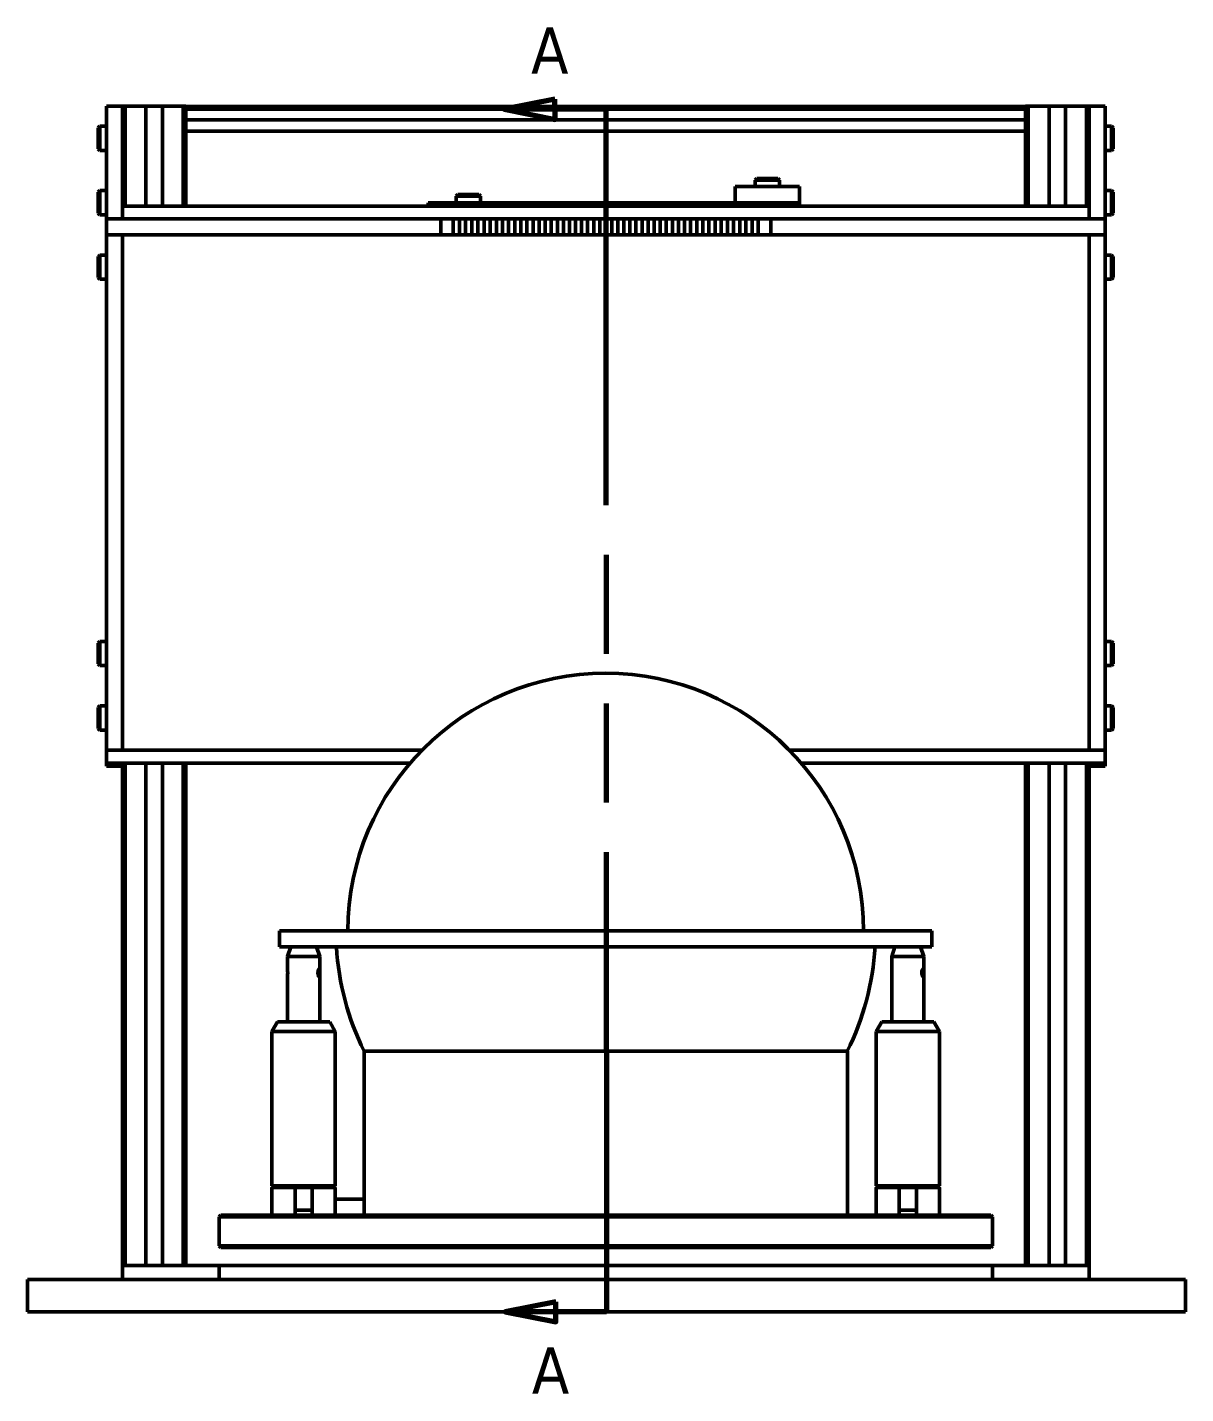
# Model space of a CAD drawing. Header units: inches. Extents: x 66 to 271, y 23 to 80.
# Drawn here: x 66.21 to 84.18, y 22.97 to 44.18 of the extents above; entities that cross this region are included whole.
import ezdxf

# ---------------------------------------------------------------- set-up
doc = ezdxf.new("R2010")
doc.units = ezdxf.units.IN
doc.header["$LTSCALE"] = 4
doc.header["$MEASUREMENT"] = 0
doc.linetypes.add('DOUBLE_DASH_CHAIN', pattern=[1.2403, 0.6614, -0.0827, 0.1654, -0.0827, 0.1654, -0.0827])
doc.layers.add('Section Line (ANSI)', color=7, linetype='DOUBLE_DASH_CHAIN', lineweight=70)
doc.layers.add('Visible (ANSI)', color=7, linetype='Continuous', lineweight=50)
doc.styles.add('Label Text (ANSI)', font='tahoma.ttf')

# ---------------------------------------------------------------- blocks, each defined once
blk = doc.blocks.new('2dTransSection0')
at = {"layer": 'Section Line (ANSI)', "linetype": 'Continuous'}
for p, q in [((18.5991, 10.7668), (18.4023, 10.7273)), ((18.5992, 10.6881), (18.5991, 10.7668)), ((18.5992, 10.7274), (18.4023, 10.7273)), ((18.4023, 10.7273), (18.5992, 10.6881)), ((18.796, 10.7276), (18.5992, 10.7274)), ((18.796, 10.7276), (18.7962, 10.3847)), ((18.7987, 6.4024), (18.799, 6.0596)), ((18.6021, 6.0988), (18.4053, 6.0593)), ((18.6021, 6.0594), (18.4053, 6.0593)), ((18.4053, 6.0593), (18.6021, 6.0201)), ((18.6021, 6.0201), (18.6021, 6.0988)), ((18.799, 6.0596), (18.6021, 6.0594))]:
    blk.add_line(p, q, dxfattribs=at)
at = {"layer": 'Section Line (ANSI)', "linetype": 'DOUBLE_DASH_CHAIN', "ltscale": 0.581196}
blk.add_line((18.796, 10.7276), (18.799, 6.0596), dxfattribs=at)
at = {"layer": 'Section Line (ANSI)', "linetype": 'Continuous', "flags": 128}
for points in [[(18.5991, 10.7668), (18.4023, 10.7273), (18.5992, 10.6881), (18.5991, 10.7668)], [(18.6021, 6.0988), (18.4053, 6.0593), (18.6021, 6.0201), (18.6021, 6.0988)]]:
    blk.add_lwpolyline(points, dxfattribs=at)
at = {"layer": 'Section Line (ANSI)'}
for points in [[(18.5991, 10.7668), (18.4023, 10.7273), (18.5992, 10.6881), (18.5991, 10.7668)], [(18.6021, 6.0988), (18.4053, 6.0593), (18.6021, 6.0201), (18.6021, 6.0988)]]:
    blk.add_solid(points, dxfattribs=at)
at = {"layer": 'Section Line (ANSI)', "char_height": 0.18, "attachment_point": 7, "style": 'Label Text (ANSI)'}
for insert in [(18.5062, 10.8653), (18.5093, 5.7417)]:
    blk.add_mtext('A', dxfattribs=dict(at, insert=insert))

msp = doc.modelspace()

# ---------------------------------------------------------------- linework, layer by layer
at = {"layer": 'Visible (ANSI)'}
for p, q in [((67.684, 42.958), (67.434, 42.958)), ((67.434, 41.208), (67.434, 42.958)), ((67.684, 42.958), (67.684, 41.405)), ((67.684, 42.958), (67.724, 42.958)), ((67.724, 42.958), (68.048, 42.958)), ((67.724, 42.958), (67.724, 41.405)), ((68.048, 42.958), (68.304, 42.958)), ((68.048, 42.958), (68.048, 41.405)), ((68.304, 42.958), (68.628, 42.958)), ((68.304, 42.958), (68.304, 41.405)), ((68.628, 42.958), (68.668, 42.958)), ((68.628, 42.958), (68.628, 41.405)), ((68.668, 42.958), (68.668, 41.405)), ((81.7, 42.95), (68.668, 42.95)), ((81.7, 42.91), (68.668, 42.91)), ((81.7, 42.958), (81.74, 42.958)), ((81.7, 42.958), (81.7, 41.405)), ((81.74, 42.958), (82.064, 42.958)), ((81.74, 42.958), (81.74, 41.405)), ((82.064, 42.958), (82.32, 42.958)), ((82.064, 42.958), (82.064, 41.405)), ((82.32, 42.958), (82.644, 42.958)), ((82.32, 42.958), (82.32, 41.405)), ((82.644, 42.958), (82.684, 42.958)), ((82.644, 42.958), (82.644, 41.405)), ((82.934, 42.958), (82.684, 42.958)), ((82.684, 41.405), (82.684, 42.958)), ((82.934, 42.958), (82.934, 41.208)), ((67.309, 42.621), (67.334, 42.646)), ((67.334, 42.271), (67.334, 42.646)), ((67.334, 42.646), (67.434, 42.646)), ((68.668, 42.746), (81.7, 42.746)), ((83.034, 42.646), (82.934, 42.646)), ((83.034, 42.646), (83.034, 42.271)), ((83.059, 42.621), (83.034, 42.646)), ((67.309, 42.296), (67.309, 42.621)), ((81.7, 42.569), (68.668, 42.569)), ((83.059, 42.621), (83.059, 42.296)), ((67.309, 42.296), (67.334, 42.271)), ((67.334, 42.271), (67.434, 42.271)), ((83.034, 42.271), (82.934, 42.271)), ((83.059, 42.296), (83.034, 42.271)), ((77.529, 41.833), (77.504, 41.808)), ((77.504, 41.808), (77.879, 41.808)), ((77.504, 41.808), (77.504, 41.708)), ((77.529, 41.833), (77.854, 41.833)), ((77.854, 41.833), (77.879, 41.808)), ((77.879, 41.808), (77.879, 41.708)), ((67.309, 41.621), (67.334, 41.646)), ((67.309, 41.296), (67.309, 41.621)), ((67.334, 41.271), (67.334, 41.646)), ((67.334, 41.646), (67.434, 41.646)), ((72.889, 41.583), (72.864, 41.558)), ((72.889, 41.583), (73.214, 41.583)), ((73.214, 41.583), (73.239, 41.558)), ((77.191, 41.708), (77.941, 41.708)), ((77.191, 41.458), (77.191, 41.708)), ((78.191, 41.708), (77.941, 41.708)), ((78.191, 41.458), (78.191, 41.708)), ((83.034, 41.646), (82.934, 41.646)), ((83.034, 41.646), (83.034, 41.271)), ((83.059, 41.621), (83.034, 41.646)), ((83.059, 41.621), (83.059, 41.296)), ((67.684, 41.405), (67.684, 41.208)), ((72.677, 41.458), (72.427, 41.458)), ((72.427, 41.405), (72.427, 41.458)), ((72.677, 41.458), (77.941, 41.458)), ((72.864, 41.558), (73.239, 41.558)), ((72.864, 41.558), (72.864, 41.458)), ((73.239, 41.558), (73.239, 41.458)), ((77.191, 41.458), (77.941, 41.458)), ((78.191, 41.458), (77.941, 41.458)), ((78.191, 41.458), (77.941, 41.458)), ((78.191, 41.405), (78.191, 41.458)), ((82.684, 41.405), (82.684, 41.208)), ((67.309, 41.296), (67.334, 41.271)), ((67.334, 41.271), (67.434, 41.271)), ((67.904, 41.208), (67.434, 41.208)), ((67.434, 40.958), (67.434, 41.208)), ((67.904, 41.208), (68.004, 41.208)), ((68.004, 41.208), (68.103, 41.208)), ((68.103, 41.208), (68.203, 41.208)), ((68.203, 41.208), (68.302, 41.208)), ((68.302, 41.208), (68.401, 41.208)), ((68.401, 41.208), (68.5, 41.208)), ((68.5, 41.208), (68.6, 41.208)), ((68.6, 41.208), (68.699, 41.208)), ((68.699, 41.208), (68.798, 41.208)), ((68.798, 41.208), (68.897, 41.208)), ((68.897, 41.208), (68.996, 41.208)), ((68.996, 41.208), (69.095, 41.208)), ((69.095, 41.208), (69.194, 41.208)), ((69.194, 41.208), (69.293, 41.208)), ((69.293, 41.208), (69.392, 41.208)), ((69.392, 41.208), (69.491, 41.208)), ((69.491, 41.208), (69.59, 41.208)), ((69.59, 41.208), (69.689, 41.208)), ((69.689, 41.208), (69.787, 41.208)), ((69.787, 41.208), (69.886, 41.208)), ((69.886, 41.208), (69.985, 41.208)), ((69.985, 41.208), (70.084, 41.208)), ((70.084, 41.208), (70.182, 41.208)), ((70.182, 41.208), (70.281, 41.208)), ((70.281, 41.208), (70.379, 41.208)), ((70.379, 41.208), (70.478, 41.208)), ((70.478, 41.208), (70.576, 41.208)), ((70.576, 41.208), (70.674, 41.208)), ((70.674, 41.208), (70.773, 41.208)), ((70.773, 41.208), (70.871, 41.208)), ((70.871, 41.208), (70.969, 41.208)), ((70.969, 41.208), (71.067, 41.208)), ((71.067, 41.208), (71.165, 41.208)), ((71.165, 41.208), (71.263, 41.208)), ((71.263, 41.208), (71.361, 41.208)), ((71.361, 41.208), (71.459, 41.208)), ((71.459, 41.208), (71.556, 41.208)), ((71.556, 41.208), (71.654, 41.208)), ((71.654, 41.208), (71.751, 41.208)), ((71.751, 41.208), (71.849, 41.208)), ((71.849, 41.208), (71.946, 41.208)), ((71.946, 41.208), (72.043, 41.208)), ((72.043, 41.208), (72.14, 41.208)), ((72.14, 41.208), (72.237, 41.208)), ((72.237, 41.208), (72.334, 41.208)), ((72.334, 41.208), (72.431, 41.208)), ((72.431, 41.208), (72.527, 41.208)), ((72.527, 41.208), (72.624, 41.208)), ((72.624, 41.208), (72.72, 41.208)), ((72.624, 40.958), (72.624, 41.208)), ((72.72, 41.208), (72.817, 41.208)), ((72.817, 41.208), (72.913, 41.208)), ((72.817, 40.958), (72.817, 41.208)), ((72.913, 41.208), (73.009, 41.208)), ((72.913, 40.958), (72.913, 41.208)), ((73.009, 41.208), (73.105, 41.208)), ((73.009, 40.958), (73.009, 41.208)), ((73.105, 41.208), (73.2, 41.208)), ((73.105, 40.958), (73.105, 41.208)), ((73.2, 41.208), (73.296, 41.208)), ((73.2, 40.958), (73.2, 41.208)), ((73.296, 41.208), (73.391, 41.208)), ((73.296, 40.958), (73.296, 41.208)), ((73.391, 41.208), (73.487, 41.208)), ((73.391, 40.958), (73.391, 41.208)), ((73.487, 41.208), (73.582, 41.208)), ((73.487, 40.958), (73.487, 41.208)), ((73.582, 41.208), (73.677, 41.208)), ((73.582, 40.958), (73.582, 41.208)), ((73.677, 41.208), (73.772, 41.208)), ((73.677, 40.958), (73.677, 41.208)), ((73.772, 41.208), (73.867, 41.208)), ((73.772, 40.958), (73.772, 41.208)), ((73.867, 41.208), (73.961, 41.208)), ((73.867, 40.958), (73.867, 41.208)), ((73.961, 41.208), (74.056, 41.208)), ((73.961, 40.958), (73.961, 41.208)), ((74.056, 41.208), (74.15, 41.208)), ((74.056, 40.958), (74.056, 41.208)), ((74.15, 41.208), (74.245, 41.208)), ((74.15, 40.958), (74.15, 41.208)), ((74.245, 41.208), (74.339, 41.208)), ((74.245, 40.958), (74.245, 41.208)), ((74.339, 41.208), (74.433, 41.208)), ((74.339, 40.958), (74.339, 41.208)), ((74.433, 41.208), (74.527, 41.208)), ((74.433, 40.958), (74.433, 41.208)), ((74.527, 41.208), (74.621, 41.208)), ((74.527, 40.958), (74.527, 41.208)), ((74.621, 41.208), (74.715, 41.208)), ((74.621, 40.958), (74.621, 41.208)), ((74.715, 41.208), (74.809, 41.208)), ((74.715, 40.958), (74.715, 41.208)), ((74.809, 41.208), (74.903, 41.208)), ((74.809, 40.958), (74.809, 41.208)), ((74.903, 41.208), (74.997, 41.208)), ((74.903, 40.958), (74.903, 41.208)), ((74.997, 41.208), (75.09, 41.208)), ((74.997, 40.958), (74.997, 41.208)), ((75.09, 41.208), (75.187, 41.208)), ((75.09, 40.958), (75.09, 41.208)), ((75.187, 41.208), (75.278, 41.208)), ((75.187, 40.958), (75.187, 41.208)), ((75.278, 41.208), (75.371, 41.208)), ((75.278, 40.958), (75.278, 41.208)), ((75.371, 41.208), (75.465, 41.208)), ((75.371, 40.958), (75.371, 41.208)), ((75.465, 41.208), (75.559, 41.208)), ((75.465, 40.958), (75.465, 41.208)), ((75.559, 41.208), (75.653, 41.208)), ((75.559, 40.958), (75.559, 41.208)), ((75.653, 41.208), (75.747, 41.208)), ((75.653, 40.958), (75.653, 41.208)), ((75.747, 41.208), (75.841, 41.208)), ((75.747, 40.958), (75.747, 41.208)), ((75.841, 41.208), (75.935, 41.208)), ((75.841, 40.958), (75.841, 41.208)), ((75.935, 41.208), (76.029, 41.208)), ((75.935, 40.958), (75.935, 41.208)), ((76.029, 41.208), (76.123, 41.208)), ((76.029, 40.958), (76.029, 41.208)), ((76.123, 41.208), (76.218, 41.208)), ((76.123, 40.958), (76.123, 41.208)), ((76.218, 41.208), (76.312, 41.208)), ((76.218, 40.958), (76.218, 41.208)), ((76.312, 41.208), (76.407, 41.208)), ((76.312, 40.958), (76.312, 41.208)), ((76.407, 41.208), (76.501, 41.208)), ((76.407, 40.958), (76.407, 41.208)), ((76.501, 41.208), (76.596, 41.208)), ((76.501, 40.958), (76.501, 41.208)), ((76.596, 41.208), (76.691, 41.208)), ((76.596, 40.958), (76.596, 41.208)), ((76.691, 41.208), (76.786, 41.208)), ((76.691, 40.958), (76.691, 41.208)), ((76.786, 41.208), (76.882, 41.208)), ((76.786, 40.958), (76.786, 41.208)), ((76.882, 41.208), (76.977, 41.208)), ((76.882, 40.958), (76.882, 41.208)), ((76.977, 41.208), (77.072, 41.208)), ((76.977, 40.958), (76.977, 41.208)), ((77.072, 41.208), (77.168, 41.208)), ((77.072, 40.958), (77.072, 41.208)), ((77.168, 41.208), (77.264, 41.208)), ((77.168, 40.958), (77.168, 41.208)), ((77.264, 41.208), (77.359, 41.208)), ((77.264, 40.958), (77.264, 41.208)), ((77.359, 41.208), (77.455, 41.208)), ((77.359, 40.958), (77.359, 41.208)), ((77.455, 41.208), (77.552, 41.208)), ((77.455, 40.958), (77.455, 41.208)), ((77.552, 41.208), (77.648, 41.208)), ((77.552, 40.958), (77.552, 41.208)), ((77.648, 41.208), (77.744, 41.208)), ((77.744, 41.208), (77.841, 41.208)), ((77.744, 40.958), (77.744, 41.208)), ((77.841, 41.208), (77.937, 41.208)), ((77.937, 41.208), (78.034, 41.208)), ((78.034, 41.208), (78.131, 41.208)), ((78.131, 41.208), (78.228, 41.208)), ((78.228, 41.208), (78.325, 41.208)), ((78.325, 41.208), (78.422, 41.208)), ((78.422, 41.208), (78.519, 41.208)), ((78.519, 41.208), (78.617, 41.208)), ((78.617, 41.208), (78.714, 41.208)), ((78.714, 41.208), (78.812, 41.208)), ((78.812, 41.208), (78.91, 41.208)), ((78.91, 41.208), (79.007, 41.208)), ((79.007, 41.208), (79.105, 41.208)), ((79.105, 41.208), (79.203, 41.208)), ((79.203, 41.208), (79.301, 41.208)), ((79.301, 41.208), (79.399, 41.208)), ((79.399, 41.208), (79.497, 41.208)), ((79.497, 41.208), (79.595, 41.208)), ((79.595, 41.208), (79.694, 41.208)), ((79.694, 41.208), (79.792, 41.208)), ((79.792, 41.208), (79.89, 41.208)), ((79.89, 41.208), (79.989, 41.208)), ((79.989, 41.208), (80.087, 41.208)), ((80.087, 41.208), (80.186, 41.208)), ((80.186, 41.208), (80.284, 41.208)), ((80.284, 41.208), (80.383, 41.208)), ((80.383, 41.208), (80.482, 41.208)), ((80.482, 41.208), (80.581, 41.208)), ((80.581, 41.208), (80.679, 41.208)), ((80.679, 41.208), (80.778, 41.208)), ((80.778, 41.208), (80.877, 41.208)), ((80.877, 41.208), (80.976, 41.208)), ((80.976, 41.208), (81.075, 41.208)), ((81.075, 41.208), (81.174, 41.208)), ((81.174, 41.208), (81.273, 41.208)), ((81.273, 41.208), (81.372, 41.208)), ((81.372, 41.208), (81.471, 41.208)), ((81.471, 41.208), (81.57, 41.208)), ((81.57, 41.208), (81.669, 41.208)), ((81.669, 41.208), (81.769, 41.208)), ((81.769, 41.208), (81.868, 41.208)), ((81.868, 41.208), (81.967, 41.208)), ((81.967, 41.208), (82.066, 41.208)), ((82.066, 41.208), (82.166, 41.208)), ((82.166, 41.208), (82.265, 41.208)), ((82.265, 41.208), (82.364, 41.208)), ((82.364, 41.208), (82.464, 41.208)), ((82.934, 41.208), (82.464, 41.208)), ((83.034, 41.271), (82.934, 41.271)), ((82.934, 41.208), (82.934, 41.208)), ((82.934, 41.208), (82.934, 40.958)), ((82.934, 40.958), (82.934, 41.208)), ((83.059, 41.296), (83.034, 41.271)), ((67.434, 32.958), (67.434, 40.958)), ((67.434, 40.958), (67.904, 40.958)), ((67.684, 40.958), (67.684, 32.958)), ((68.004, 40.958), (67.904, 40.958)), ((68.103, 40.958), (68.004, 40.958)), ((68.203, 40.958), (68.103, 40.958)), ((68.302, 40.958), (68.203, 40.958)), ((68.401, 40.958), (68.302, 40.958)), ((68.5, 40.958), (68.401, 40.958)), ((68.6, 40.958), (68.5, 40.958)), ((68.699, 40.958), (68.6, 40.958)), ((68.798, 40.958), (68.699, 40.958)), ((68.897, 40.958), (68.798, 40.958)), ((68.996, 40.958), (68.897, 40.958)), ((69.095, 40.958), (68.996, 40.958)), ((69.194, 40.958), (69.095, 40.958)), ((69.293, 40.958), (69.194, 40.958)), ((69.392, 40.958), (69.293, 40.958)), ((69.491, 40.958), (69.392, 40.958)), ((69.59, 40.958), (69.491, 40.958)), ((69.689, 40.958), (69.59, 40.958)), ((69.787, 40.958), (69.689, 40.958)), ((69.886, 40.958), (69.787, 40.958)), ((69.985, 40.958), (69.886, 40.958)), ((70.084, 40.958), (69.985, 40.958)), ((70.182, 40.958), (70.084, 40.958)), ((70.281, 40.958), (70.182, 40.958)), ((70.379, 40.958), (70.281, 40.958)), ((70.478, 40.958), (70.379, 40.958)), ((70.576, 40.958), (70.478, 40.958)), ((70.674, 40.958), (70.576, 40.958)), ((70.773, 40.958), (70.674, 40.958)), ((70.871, 40.958), (70.773, 40.958)), ((70.969, 40.958), (70.871, 40.958)), ((71.067, 40.958), (70.969, 40.958)), ((71.165, 40.958), (71.067, 40.958)), ((71.263, 40.958), (71.165, 40.958)), ((71.361, 40.958), (71.263, 40.958)), ((71.459, 40.958), (71.361, 40.958)), ((71.556, 40.958), (71.459, 40.958)), ((71.654, 40.958), (71.556, 40.958)), ((71.751, 40.958), (71.654, 40.958)), ((71.849, 40.958), (71.751, 40.958)), ((71.946, 40.958), (71.849, 40.958)), ((72.043, 40.958), (71.946, 40.958)), ((72.14, 40.958), (72.043, 40.958)), ((72.237, 40.958), (72.14, 40.958)), ((72.334, 40.958), (72.237, 40.958)), ((72.431, 40.958), (72.334, 40.958)), ((72.527, 40.958), (72.431, 40.958)), ((72.624, 40.958), (72.527, 40.958)), ((72.72, 40.958), (72.624, 40.958)), ((72.817, 40.958), (72.72, 40.958)), ((72.913, 40.958), (72.817, 40.958)), ((73.009, 40.958), (72.913, 40.958)), ((73.105, 40.958), (73.009, 40.958)), ((73.2, 40.958), (73.105, 40.958)), ((73.296, 40.958), (73.2, 40.958)), ((73.391, 40.958), (73.296, 40.958)), ((73.487, 40.958), (73.391, 40.958)), ((73.582, 40.958), (73.487, 40.958)), ((73.677, 40.958), (73.582, 40.958)), ((73.772, 40.958), (73.677, 40.958)), ((73.867, 40.958), (73.772, 40.958)), ((73.961, 40.958), (73.867, 40.958)), ((74.056, 40.958), (73.961, 40.958)), ((74.15, 40.958), (74.056, 40.958)), ((74.245, 40.958), (74.15, 40.958)), ((74.339, 40.958), (74.245, 40.958)), ((74.433, 40.958), (74.339, 40.958)), ((74.527, 40.958), (74.433, 40.958)), ((74.621, 40.958), (74.527, 40.958)), ((74.715, 40.958), (74.621, 40.958)), ((74.809, 40.958), (74.715, 40.958)), ((74.903, 40.958), (74.809, 40.958)), ((74.997, 40.958), (74.903, 40.958)), ((75.09, 40.958), (74.997, 40.958)), ((75.187, 40.958), (75.09, 40.958)), ((75.278, 40.958), (75.187, 40.958)), ((75.371, 40.958), (75.278, 40.958)), ((75.465, 40.958), (75.371, 40.958)), ((75.559, 40.958), (75.465, 40.958)), ((75.653, 40.958), (75.559, 40.958)), ((75.747, 40.958), (75.653, 40.958)), ((75.841, 40.958), (75.747, 40.958)), ((75.935, 40.958), (75.841, 40.958)), ((76.029, 40.958), (75.935, 40.958)), ((76.123, 40.958), (76.029, 40.958)), ((76.218, 40.958), (76.123, 40.958)), ((76.312, 40.958), (76.218, 40.958)), ((76.407, 40.958), (76.312, 40.958)), ((76.501, 40.958), (76.407, 40.958)), ((76.596, 40.958), (76.501, 40.958)), ((76.691, 40.958), (76.596, 40.958)), ((76.786, 40.958), (76.691, 40.958)), ((76.882, 40.958), (76.786, 40.958)), ((76.977, 40.958), (76.882, 40.958)), ((77.072, 40.958), (76.977, 40.958)), ((77.168, 40.958), (77.072, 40.958)), ((77.264, 40.958), (77.168, 40.958)), ((77.359, 40.958), (77.264, 40.958)), ((77.455, 40.958), (77.359, 40.958)), ((77.552, 40.958), (77.455, 40.958)), ((77.648, 40.958), (77.552, 40.958)), ((77.744, 40.958), (77.648, 40.958)), ((77.841, 40.958), (77.744, 40.958)), ((77.937, 40.958), (77.841, 40.958)), ((78.034, 40.958), (77.937, 40.958)), ((78.131, 40.958), (78.034, 40.958)), ((78.228, 40.958), (78.131, 40.958)), ((78.325, 40.958), (78.228, 40.958)), ((78.422, 40.958), (78.325, 40.958)), ((78.519, 40.958), (78.422, 40.958)), ((78.617, 40.958), (78.519, 40.958)), ((78.714, 40.958), (78.617, 40.958)), ((78.812, 40.958), (78.714, 40.958)), ((78.91, 40.958), (78.812, 40.958)), ((79.007, 40.958), (78.91, 40.958)), ((79.105, 40.958), (79.007, 40.958)), ((79.203, 40.958), (79.105, 40.958)), ((79.301, 40.958), (79.203, 40.958)), ((79.399, 40.958), (79.301, 40.958)), ((79.497, 40.958), (79.399, 40.958)), ((79.595, 40.958), (79.497, 40.958)), ((79.694, 40.958), (79.595, 40.958)), ((79.792, 40.958), (79.694, 40.958)), ((79.89, 40.958), (79.792, 40.958)), ((79.989, 40.958), (79.89, 40.958)), ((80.087, 40.958), (79.989, 40.958)), ((80.186, 40.958), (80.087, 40.958)), ((80.284, 40.958), (80.186, 40.958)), ((80.383, 40.958), (80.284, 40.958)), ((80.482, 40.958), (80.383, 40.958)), ((80.581, 40.958), (80.482, 40.958)), ((80.679, 40.958), (80.581, 40.958)), ((80.778, 40.958), (80.679, 40.958)), ((80.877, 40.958), (80.778, 40.958)), ((80.976, 40.958), (80.877, 40.958)), ((81.075, 40.958), (80.976, 40.958)), ((81.174, 40.958), (81.075, 40.958)), ((81.273, 40.958), (81.174, 40.958)), ((81.372, 40.958), (81.273, 40.958)), ((81.471, 40.958), (81.372, 40.958)), ((81.57, 40.958), (81.471, 40.958)), ((81.669, 40.958), (81.57, 40.958)), ((81.769, 40.958), (81.669, 40.958)), ((81.868, 40.958), (81.769, 40.958)), ((81.967, 40.958), (81.868, 40.958)), ((82.066, 40.958), (81.967, 40.958)), ((82.166, 40.958), (82.066, 40.958)), ((82.265, 40.958), (82.166, 40.958)), ((82.364, 40.958), (82.265, 40.958)), ((82.464, 40.958), (82.364, 40.958)), ((82.464, 40.958), (82.934, 40.958)), ((82.684, 40.958), (82.684, 32.958)), ((82.934, 40.958), (82.934, 40.958)), ((82.934, 40.958), (82.934, 32.958)), ((67.309, 40.621), (67.334, 40.646)), ((67.309, 40.296), (67.309, 40.621)), ((67.334, 40.271), (67.334, 40.646)), ((67.334, 40.646), (67.434, 40.646)), ((83.034, 40.646), (82.934, 40.646)), ((83.034, 40.646), (83.034, 40.271)), ((83.059, 40.621), (83.034, 40.646)), ((83.059, 40.621), (83.059, 40.296)), ((67.309, 40.296), (67.334, 40.271)), ((67.334, 40.271), (67.434, 40.271)), ((83.034, 40.271), (82.934, 40.271)), ((83.059, 40.296), (83.034, 40.271)), ((67.309, 34.621), (67.334, 34.646)), ((67.309, 34.296), (67.309, 34.621)), ((67.334, 34.271), (67.334, 34.646)), ((67.334, 34.646), (67.434, 34.646)), ((83.034, 34.646), (82.934, 34.646)), ((83.034, 34.646), (83.034, 34.271)), ((83.059, 34.621), (83.034, 34.646)), ((83.059, 34.621), (83.059, 34.296)), ((67.309, 34.296), (67.334, 34.271)), ((67.334, 34.271), (67.434, 34.271)), ((83.034, 34.271), (82.934, 34.271)), ((83.059, 34.296), (83.034, 34.271)), ((67.309, 33.621), (67.334, 33.646)), ((67.309, 33.296), (67.309, 33.621)), ((67.334, 33.271), (67.334, 33.646)), ((67.334, 33.646), (67.434, 33.646)), ((83.034, 33.646), (82.934, 33.646)), ((83.034, 33.646), (83.034, 33.271)), ((83.059, 33.621), (83.034, 33.646)), ((83.059, 33.621), (83.059, 33.296)), ((67.309, 33.296), (67.334, 33.271)), ((67.334, 33.271), (67.434, 33.271)), ((83.034, 33.271), (82.934, 33.271)), ((83.059, 33.296), (83.034, 33.271)), ((67.434, 32.958), (67.434, 32.758)), ((67.434, 32.958), (67.904, 32.958)), ((68.004, 32.958), (67.904, 32.958)), ((68.103, 32.958), (68.004, 32.958)), ((68.203, 32.958), (68.103, 32.958)), ((68.302, 32.958), (68.203, 32.958)), ((68.401, 32.958), (68.302, 32.958)), ((68.5, 32.958), (68.401, 32.958)), ((68.6, 32.958), (68.5, 32.958)), ((68.699, 32.958), (68.6, 32.958)), ((68.798, 32.958), (68.699, 32.958)), ((68.897, 32.958), (68.798, 32.958)), ((68.996, 32.958), (68.897, 32.958)), ((69.095, 32.958), (68.996, 32.958)), ((69.194, 32.958), (69.095, 32.958)), ((69.293, 32.958), (69.194, 32.958)), ((69.392, 32.958), (69.293, 32.958)), ((69.491, 32.958), (69.392, 32.958)), ((69.59, 32.958), (69.491, 32.958)), ((69.689, 32.958), (69.59, 32.958)), ((69.787, 32.958), (69.689, 32.958)), ((69.886, 32.958), (69.787, 32.958)), ((69.985, 32.958), (69.886, 32.958)), ((70.084, 32.958), (69.985, 32.958)), ((70.182, 32.958), (70.084, 32.958)), ((70.281, 32.958), (70.182, 32.958)), ((70.379, 32.958), (70.281, 32.958)), ((70.478, 32.958), (70.379, 32.958)), ((70.576, 32.958), (70.478, 32.958)), ((70.674, 32.958), (70.576, 32.958)), ((70.773, 32.958), (70.674, 32.958)), ((70.871, 32.958), (70.773, 32.958)), ((70.969, 32.958), (70.871, 32.958)), ((71.067, 32.958), (70.969, 32.958)), ((71.165, 32.958), (71.067, 32.958)), ((71.263, 32.958), (71.165, 32.958)), ((71.361, 32.958), (71.263, 32.958)), ((71.459, 32.958), (71.361, 32.958)), ((71.556, 32.958), (71.459, 32.958)), ((71.654, 32.958), (71.556, 32.958)), ((71.751, 32.958), (71.654, 32.958)), ((71.849, 32.958), (71.751, 32.958)), ((71.946, 32.958), (71.849, 32.958)), ((72.043, 32.958), (71.946, 32.958)), ((72.14, 32.958), (72.043, 32.958)), ((72.237, 32.958), (72.14, 32.958)), ((72.334, 32.958), (72.237, 32.958)), ((78.131, 32.958), (78.034, 32.958)), ((78.228, 32.958), (78.131, 32.958)), ((78.325, 32.958), (78.228, 32.958)), ((78.422, 32.958), (78.325, 32.958)), ((78.519, 32.958), (78.422, 32.958)), ((78.617, 32.958), (78.519, 32.958)), ((78.714, 32.958), (78.617, 32.958)), ((78.812, 32.958), (78.714, 32.958)), ((78.91, 32.958), (78.812, 32.958)), ((79.007, 32.958), (78.91, 32.958)), ((79.105, 32.958), (79.007, 32.958)), ((79.203, 32.958), (79.105, 32.958)), ((79.301, 32.958), (79.203, 32.958)), ((79.399, 32.958), (79.301, 32.958)), ((79.497, 32.958), (79.399, 32.958)), ((79.595, 32.958), (79.497, 32.958)), ((79.694, 32.958), (79.595, 32.958)), ((79.792, 32.958), (79.694, 32.958)), ((79.89, 32.958), (79.792, 32.958)), ((79.989, 32.958), (79.89, 32.958)), ((80.087, 32.958), (79.989, 32.958)), ((80.186, 32.958), (80.087, 32.958)), ((80.284, 32.958), (80.186, 32.958)), ((80.383, 32.958), (80.284, 32.958)), ((80.482, 32.958), (80.383, 32.958)), ((80.581, 32.958), (80.482, 32.958)), ((80.679, 32.958), (80.581, 32.958)), ((80.778, 32.958), (80.679, 32.958)), ((80.877, 32.958), (80.778, 32.958)), ((80.976, 32.958), (80.877, 32.958)), ((81.075, 32.958), (80.976, 32.958)), ((81.174, 32.958), (81.075, 32.958)), ((81.273, 32.958), (81.174, 32.958)), ((81.372, 32.958), (81.273, 32.958)), ((81.471, 32.958), (81.372, 32.958)), ((81.57, 32.958), (81.471, 32.958)), ((81.669, 32.958), (81.57, 32.958)), ((81.769, 32.958), (81.669, 32.958)), ((81.868, 32.958), (81.769, 32.958)), ((81.967, 32.958), (81.868, 32.958)), ((82.066, 32.958), (81.967, 32.958)), ((82.166, 32.958), (82.066, 32.958)), ((82.265, 32.958), (82.166, 32.958)), ((82.364, 32.958), (82.265, 32.958)), ((82.464, 32.958), (82.364, 32.958)), ((82.464, 32.958), (82.934, 32.958)), ((82.934, 32.958), (82.934, 32.758)), ((67.434, 32.758), (67.904, 32.758)), ((67.434, 32.708), (67.434, 32.758)), ((67.684, 32.708), (67.434, 32.708)), ((67.684, 32.758), (67.684, 32.708)), ((67.684, 32.708), (67.684, 24.958)), ((67.724, 32.758), (67.724, 24.958)), ((68.004, 32.758), (67.904, 32.758)), ((68.103, 32.758), (68.004, 32.758)), ((68.048, 32.758), (68.048, 24.958)), ((68.203, 32.758), (68.103, 32.758)), ((68.302, 32.758), (68.203, 32.758)), ((68.401, 32.758), (68.302, 32.758)), ((68.304, 32.758), (68.304, 24.958)), ((68.5, 32.758), (68.401, 32.758)), ((68.6, 32.758), (68.5, 32.758)), ((68.699, 32.758), (68.6, 32.758)), ((68.628, 32.758), (68.628, 24.958)), ((68.668, 32.758), (68.668, 24.958)), ((68.798, 32.758), (68.699, 32.758)), ((68.897, 32.758), (68.798, 32.758)), ((68.996, 32.758), (68.897, 32.758)), ((69.095, 32.758), (68.996, 32.758)), ((69.194, 32.758), (69.095, 32.758)), ((69.293, 32.758), (69.194, 32.758)), ((69.392, 32.758), (69.293, 32.758)), ((69.491, 32.758), (69.392, 32.758)), ((69.59, 32.758), (69.491, 32.758)), ((69.689, 32.758), (69.59, 32.758)), ((69.787, 32.758), (69.689, 32.758)), ((69.886, 32.758), (69.787, 32.758)), ((69.985, 32.758), (69.886, 32.758)), ((70.084, 32.758), (69.985, 32.758)), ((70.182, 32.758), (70.084, 32.758)), ((70.281, 32.758), (70.182, 32.758)), ((70.379, 32.758), (70.281, 32.758)), ((70.478, 32.758), (70.379, 32.758)), ((70.576, 32.758), (70.478, 32.758)), ((70.674, 32.758), (70.576, 32.758)), ((70.773, 32.758), (70.674, 32.758)), ((70.871, 32.758), (70.773, 32.758)), ((70.969, 32.758), (70.871, 32.758)), ((71.067, 32.758), (70.969, 32.758)), ((71.165, 32.758), (71.067, 32.758)), ((71.263, 32.758), (71.165, 32.758)), ((71.361, 32.758), (71.263, 32.758)), ((71.459, 32.758), (71.361, 32.758)), ((71.556, 32.758), (71.459, 32.758)), ((71.654, 32.758), (71.556, 32.758)), ((71.751, 32.758), (71.654, 32.758)), ((71.849, 32.758), (71.751, 32.758)), ((71.946, 32.758), (71.849, 32.758)), ((72.043, 32.758), (71.946, 32.758)), ((72.14, 32.758), (72.043, 32.758)), ((72.15, 32.758), (72.14, 32.758)), ((78.228, 32.758), (78.218, 32.758)), ((78.325, 32.758), (78.228, 32.758)), ((78.422, 32.758), (78.325, 32.758)), ((78.519, 32.758), (78.422, 32.758)), ((78.617, 32.758), (78.519, 32.758)), ((78.714, 32.758), (78.617, 32.758)), ((78.812, 32.758), (78.714, 32.758)), ((78.91, 32.758), (78.812, 32.758)), ((79.007, 32.758), (78.91, 32.758)), ((79.105, 32.758), (79.007, 32.758)), ((79.203, 32.758), (79.105, 32.758)), ((79.301, 32.758), (79.203, 32.758)), ((79.399, 32.758), (79.301, 32.758)), ((79.497, 32.758), (79.399, 32.758)), ((79.595, 32.758), (79.497, 32.758)), ((79.694, 32.758), (79.595, 32.758)), ((79.792, 32.758), (79.694, 32.758)), ((79.89, 32.758), (79.792, 32.758)), ((79.989, 32.758), (79.89, 32.758)), ((80.087, 32.758), (79.989, 32.758)), ((80.186, 32.758), (80.087, 32.758)), ((80.284, 32.758), (80.186, 32.758)), ((80.383, 32.758), (80.284, 32.758)), ((80.482, 32.758), (80.383, 32.758)), ((80.581, 32.758), (80.482, 32.758)), ((80.679, 32.758), (80.581, 32.758)), ((80.778, 32.758), (80.679, 32.758)), ((80.877, 32.758), (80.778, 32.758)), ((80.976, 32.758), (80.877, 32.758)), ((81.075, 32.758), (80.976, 32.758)), ((81.174, 32.758), (81.075, 32.758)), ((81.273, 32.758), (81.174, 32.758)), ((81.372, 32.758), (81.273, 32.758)), ((81.471, 32.758), (81.372, 32.758)), ((81.57, 32.758), (81.471, 32.758)), ((81.669, 32.758), (81.57, 32.758)), ((81.769, 32.758), (81.669, 32.758)), ((81.7, 32.758), (81.7, 24.958)), ((81.74, 32.758), (81.74, 24.958)), ((81.868, 32.758), (81.769, 32.758)), ((81.967, 32.758), (81.868, 32.758)), ((82.066, 32.758), (81.967, 32.758)), ((82.064, 32.758), (82.064, 24.958)), ((82.166, 32.758), (82.066, 32.758)), ((82.265, 32.758), (82.166, 32.758)), ((82.364, 32.758), (82.265, 32.758)), ((82.32, 32.758), (82.32, 24.958)), ((82.464, 32.758), (82.364, 32.758)), ((82.464, 32.758), (82.934, 32.758)), ((82.644, 32.758), (82.644, 24.958)), ((82.684, 32.708), (82.684, 32.758)), ((82.934, 32.708), (82.684, 32.708)), ((82.684, 32.708), (82.684, 24.958)), ((82.934, 32.758), (82.934, 32.708)), ((70.122, 30.152), (80.247, 30.152)), ((70.122, 30.152), (70.122, 29.902)), ((80.247, 30.152), (80.247, 29.902)), ((70.122, 29.902), (80.247, 29.902)), ((70.297, 29.902), (70.247, 29.752)), ((70.746, 29.752), (70.247, 29.752)), ((70.247, 29.549), (70.247, 29.752)), ((70.696, 29.902), (70.746, 29.752)), ((70.746, 29.549), (70.746, 29.752)), ((79.672, 29.902), (79.622, 29.752)), ((80.121, 29.752), (79.622, 29.752)), ((79.622, 29.541), (79.622, 29.752)), ((80.071, 29.902), (80.121, 29.752)), ((80.121, 29.541), (80.121, 29.752)), ((70.247, 28.74), (70.247, 29.455)), ((70.746, 28.74), (70.746, 29.455)), ((79.622, 28.74), (79.622, 29.463)), ((80.121, 28.74), (80.121, 29.463)), ((70.09, 28.74), (70.003, 28.59)), ((70.9, 28.74), (70.09, 28.74)), ((70.9, 28.74), (70.987, 28.59)), ((79.467, 28.74), (79.38, 28.59)), ((80.277, 28.74), (79.467, 28.74)), ((80.277, 28.74), (80.364, 28.59)), ((70.003, 28.59), (70.987, 28.59)), ((70.003, 28.59), (70.003, 26.195)), ((70.987, 28.59), (70.987, 26.195)), ((79.38, 28.59), (80.364, 28.59)), ((79.38, 28.59), (79.38, 26.195)), ((80.364, 28.59), (80.364, 26.195)), ((71.434, 28.285), (78.934, 28.285)), ((71.434, 28.285), (71.434, 25.738)), ((78.934, 28.285), (78.934, 25.738)), ((70.987, 26.195), (70.003, 26.195)), ((70.028, 26.17), (70.003, 26.195)), ((70.003, 26.166), (70.003, 25.738)), ((70.003, 26.166), (70.362, 26.166)), ((70.028, 26.17), (70.962, 26.17)), ((70.1, 26.166), (70.1, 26.17)), ((70.362, 26.166), (70.362, 25.738)), ((70.627, 26.166), (70.362, 26.166)), ((70.627, 26.166), (70.627, 25.738)), ((70.987, 26.166), (70.627, 26.166)), ((70.89, 26.166), (70.89, 26.17)), ((70.962, 26.17), (70.987, 26.195)), ((70.987, 26.166), (70.987, 25.738)), ((80.364, 26.195), (79.38, 26.195)), ((79.405, 26.17), (79.38, 26.195)), ((79.38, 26.166), (79.38, 25.738)), ((79.38, 26.166), (79.74, 26.166)), ((79.405, 26.17), (80.339, 26.17)), ((79.477, 26.166), (79.477, 26.17)), ((79.74, 26.166), (79.74, 25.738)), ((80.005, 26.166), (79.74, 26.166)), ((80.005, 26.166), (80.005, 25.738)), ((80.364, 26.166), (80.005, 26.166)), ((80.267, 26.166), (80.267, 26.17)), ((80.339, 26.17), (80.364, 26.195)), ((80.364, 26.166), (80.364, 25.738)), ((70.987, 25.988), (71.434, 25.988)), ((69.209, 25.738), (69.184, 25.713)), ((69.184, 25.263), (69.184, 25.713)), ((69.309, 25.713), (69.184, 25.713)), ((69.309, 25.738), (69.209, 25.738)), ((69.309, 25.738), (81.059, 25.738)), ((81.059, 25.713), (69.309, 25.713)), ((70.627, 25.816), (70.362, 25.816)), ((80.005, 25.816), (79.74, 25.816)), ((81.159, 25.738), (81.059, 25.738)), ((81.184, 25.713), (81.059, 25.713)), ((81.159, 25.738), (81.184, 25.713)), ((81.184, 25.713), (81.184, 25.263)), ((69.309, 25.263), (69.184, 25.263)), ((69.209, 25.238), (69.184, 25.263)), ((69.309, 25.263), (81.059, 25.263)), ((81.184, 25.263), (81.059, 25.263)), ((81.159, 25.238), (81.184, 25.263)), ((69.309, 25.238), (69.209, 25.238)), ((81.059, 25.238), (69.309, 25.238)), ((81.159, 25.238), (81.059, 25.238)), ((67.684, 24.958), (67.724, 24.958)), ((67.684, 24.738), (67.684, 24.958)), ((67.724, 24.958), (68.048, 24.958)), ((67.784, 24.958), (68.684, 24.958)), ((68.304, 24.958), (68.628, 24.958)), ((69.184, 24.958), (68.684, 24.958)), ((69.184, 24.958), (69.684, 24.958)), ((69.184, 24.738), (69.184, 24.958)), ((69.684, 24.958), (80.684, 24.958)), ((80.684, 24.958), (81.184, 24.958)), ((81.684, 24.958), (81.184, 24.958)), ((81.184, 24.738), (81.184, 24.958)), ((81.684, 24.958), (82.584, 24.958)), ((81.74, 24.958), (82.064, 24.958)), ((82.32, 24.958), (82.644, 24.958)), ((82.644, 24.958), (82.684, 24.958)), ((82.684, 24.738), (82.684, 24.958)), ((66.208, 24.738), (66.208, 24.238)), ((66.208, 24.738), (66.314, 24.738)), ((84.078, 24.738), (66.314, 24.738)), ((84.078, 24.738), (84.184, 24.738)), ((84.184, 24.738), (84.184, 24.238)), ((66.208, 24.238), (66.314, 24.238)), ((84.078, 24.238), (66.314, 24.238)), ((84.078, 24.238), (84.184, 24.238))]:
    msp.add_line(p, q, dxfattribs=at)
for radius, start, end in [(4, 0, 180), (4.188, 183.4227, 206.4807), (4.188, 333.5193, 356.5773)]:
    msp.add_arc((75.184, 30.152), radius, start, end, dxfattribs=at)
msp.add_open_spline([(82.684, 41.405), (77.684, 41.405), (72.684, 41.405), (67.684, 41.405)], degree=3, dxfattribs=at)
for points, knots in [([(70.247, 29.549), (70.247, 29.536), (70.248, 29.519), (70.248, 29.502), (70.248, 29.484), (70.247, 29.467), (70.247, 29.455)], [-0.3715049, -0.3715049, -0.3715049, -0.3715049, -0.25, -0.25, -0.25, -0.1286605, -0.1286605, -0.1286605, -0.1286605]), ([(70.741, 29.57), (70.745, 29.57), (70.746, 29.563), (70.746, 29.55), (70.746, 29.537), (70.745, 29.52), (70.745, 29.502), (70.745, 29.484), (70.746, 29.466), (70.746, 29.454), (70.746, 29.441), (70.745, 29.434), (70.741, 29.434), (70.737, 29.434), (70.731, 29.441), (70.726, 29.454), (70.721, 29.466), (70.717, 29.484), (70.717, 29.502), (70.717, 29.52), (70.721, 29.538), (70.726, 29.55), (70.731, 29.563), (70.737, 29.57), (70.741, 29.57)], [-1, -1, -1, -1, -0.875, -0.875, -0.875, -0.75, -0.75, -0.75, -0.625, -0.625, -0.625, -0.5, -0.5, -0.5, -0.375, -0.375, -0.375, -0.25, -0.25, -0.25, -0.125, -0.125, -0.125, 0, 0, 0, 0]), ([(70.734, 29.44), (70.736, 29.441), (70.737, 29.447), (70.737, 29.458), (70.737, 29.469), (70.736, 29.485), (70.736, 29.502), (70.736, 29.518), (70.737, 29.535), (70.737, 29.546), (70.737, 29.557), (70.736, 29.563), (70.734, 29.564)], [-0.4899702, -0.4899702, -0.4899702, -0.4899702, -0.375, -0.375, -0.375, -0.25, -0.25, -0.25, -0.125, -0.125, -0.125, -0.0099624, -0.0099624, -0.0099624, -0.0099624]), ([(79.622, 29.541), (79.622, 29.53), (79.622, 29.516), (79.622, 29.502), (79.622, 29.488), (79.622, 29.474), (79.622, 29.463)], [-0.3469837, -0.3469837, -0.3469837, -0.3469837, -0.25, -0.25, -0.25, -0.1531682, -0.1531682, -0.1531682, -0.1531682]), ([(80.114, 29.57), (80.119, 29.57), (80.121, 29.563), (80.121, 29.55), (80.121, 29.537), (80.121, 29.52), (80.121, 29.502), (80.121, 29.484), (80.121, 29.466), (80.121, 29.454), (80.121, 29.441), (80.119, 29.434), (80.114, 29.434), (80.11, 29.434), (80.104, 29.441), (80.098, 29.454), (80.092, 29.466), (80.088, 29.484), (80.088, 29.502), (80.088, 29.52), (80.092, 29.538), (80.098, 29.55), (80.104, 29.563), (80.11, 29.57), (80.114, 29.57)], [-1, -1, -1, -1, -0.875, -0.875, -0.875, -0.75, -0.75, -0.75, -0.625, -0.625, -0.625, -0.5, -0.5, -0.5, -0.375, -0.375, -0.375, -0.25, -0.25, -0.25, -0.125, -0.125, -0.125, 0, 0, 0, 0]), ([(80.106, 29.439), (80.11, 29.439), (80.112, 29.446), (80.112, 29.458), (80.112, 29.469), (80.111, 29.485), (80.111, 29.502), (80.111, 29.518), (80.112, 29.535), (80.112, 29.546), (80.112, 29.558), (80.11, 29.564), (80.106, 29.564)], [-0.4992411, -0.4992411, -0.4992411, -0.4992411, -0.375, -0.375, -0.375, -0.25, -0.25, -0.25, -0.125, -0.125, -0.125, -0.0006999, -0.0006999, -0.0006999, -0.0006999])]:
    msp.add_open_spline(points, degree=3, knots=knots, dxfattribs=at)

# ---------------------------------------------------------------- block references
at = {"layer": 'Section Line (ANSI)', "xscale": 4, "yscale": 4, "zscale": 4}
msp.add_blockref('2dTransSection0', (0, 0), dxfattribs=at)

doc.saveas('drawing.dxf')
